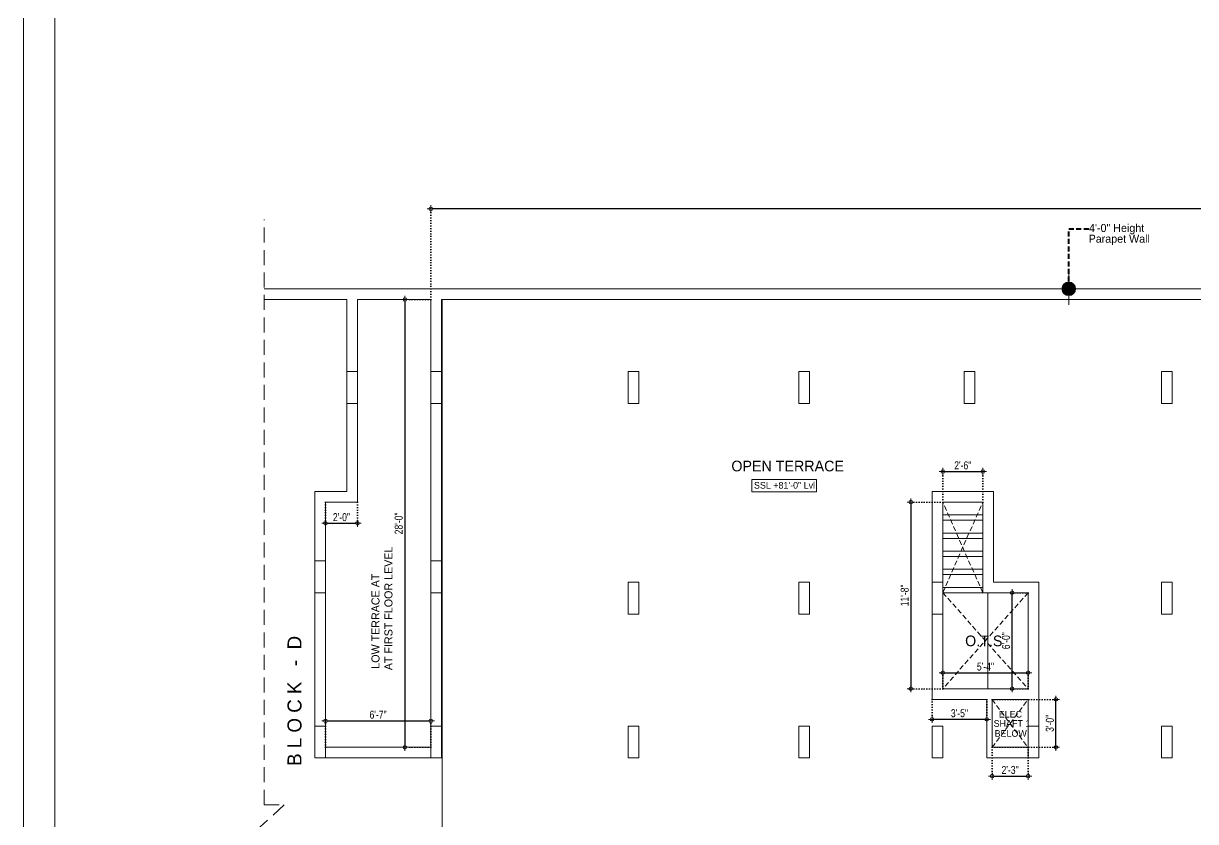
# Model space of a CAD drawing. Header units: inches. Extents: x 13 to 21264, y -72369 to -55.
# Drawn here: x 8961 to 9840, y -71737 to -71139 of the extents above; entities that cross this region are included whole.
import ezdxf

# ---------------------------------------------------------------- set-up
doc = ezdxf.new("R2010")
doc.units = ezdxf.units.IN
doc.header["$LTSCALE"] = 15
doc.header["$MEASUREMENT"] = 0
doc.header["$PDMODE"] = 34
doc.linetypes.add('DOT2', pattern=[0.125, 0, -0.125])
doc.linetypes.add('HIDDEN', pattern=[0.375, 0.25, -0.125])
doc.layers.get('0').update_dxf_attribs({"linetype": 'CONTINUOUS', "lineweight": 13})
doc.layers.get('DEFPOINTS').update_dxf_attribs({"linetype": 'CONTINUOUS', "lineweight": 13})
doc.layers.add('1', color=8, linetype='CONTINUOUS')
for name, color, linetype, lineweight in [('1P', 252, 'CONTINUOUS', 13), ('A-Wall', 7, 'CONTINUOUS', 40), ('INNER DIM', 30, 'CONTINUOUS', 13), ('parapet wall', 4, 'CONTINUOUS', 13), ('TEXT', 4, 'CONTINUOUS', 13), ('TYPICAL COL ELEVATION', 8, 'CONTINUOUS', 40)]:
    doc.layers.add(name, color=color, linetype=linetype, lineweight=lineweight)
doc.layers.add('LEVLE TEXT', color=7, linetype='CONTINUOUS', true_color=0x0066cc)
doc.layers.add('SHAFT TEXT', color=7, linetype='CONTINUOUS', lineweight=13, true_color=0xcc6600)
doc.styles.add('rob', font='')
doc.styles.add('RS', font='', dxfattribs={"width": 0.8})
doc.styles.get('rob').set_extended_font_data('Century Gothic')
doc.styles.get('RS').set_extended_font_data('Century Gothic')
doc.dimstyles.new('SECTION DIM', dxfattribs={"dimscale": 0.6, "dimtxt": 9, "dimasz": 2, "dimexe": 0, "dimexo": 0, "dimgap": 1, "dimtad": 1, "dimzin": 3, "dimdsep": 46, "dimlunit": 4, "dimtxsty": 'RS', "dimblk1": 'CUT', "dimblk2": 'CUT', "dimsah": 1, "dimcen": 0, "dimclrd": 251, "dimclre": 21, "dimclrt": 4, "dimadec": 0, "dimazin": 0, "dimtfac": 1, "dimtix": 1, "dimtofl": 0, "dimtmove": 2, "dimatfit": 3, "dimfxl": 0, "dimtolj": 1, "dimtzin": 3, "dimarcsym": 0})
doc.dimstyles.new('WORKING DIM-altura', dxfattribs={"dimscale": 0, "dimtxt": 6, "dimasz": 1.5, "dimexe": 0, "dimexo": 0, "dimgap": 2, "dimtad": 1, "dimzin": 3, "dimdsep": 46, "dimlunit": 4, "dimtxsty": 'RS', "dimblk1": 'CUT-15', "dimblk2": 'CUT-15', "dimsah": 1, "dimcen": 0, "dimclrd": 49, "dimclre": 109, "dimclrt": 41, "dimadec": 0, "dimazin": 0, "dimtfac": 0.75, "dimtix": 1, "dimtofl": 0, "dimtmove": 2, "dimatfit": 2, "dimldrblk": 'CUT-15', "dimfxl": 1, "dimtolj": 1, "dimtzin": 3, "dimlwd": -1, "dimlwe": -1, "dimarcsym": 0})

# ---------------------------------------------------------------- blocks, each defined once
blk = doc.blocks.new('CUT')
at = {"layer": 'INNER DIM', "color": 8}
blk.add_line((-1.800000000000181, 0), (1.800000000000181, 0), dxfattribs=at)
at = {"layer": 'INNER DIM', "color": 9}
blk.add_line((0, 1.800000000000068), (0, -1.800000000000068), dxfattribs=at)
blk.add_circle((0, 0), 0.9000000000000001, dxfattribs=at)
blk = doc.blocks.new('*D629')
at = {"layer": 'DEFPOINTS', "color": 0, "transparency": 16777216}
for p in [(9266.50093399849, -71277.6310597914), (11397.48501984738, -71337.6342552449, 0.005447034780103846), (9266.50093399849, -71345.63105981218, 0.01089406956020769)]:
    blk.add_point(p, dxfattribs=at)
at = {"layer": 'INNER DIM', "color": 8, "linetype": 'DOT2', "lineweight": -2, "transparency": 16777216}
for p, q in [((9266.50093399849, -71345.63105981218), (9266.50093399849, -71277.6310597914)), ((11397.48501984738, -71337.6342552449), (11397.48501984738, -71277.6310597914))]:
    blk.add_line(p, q, dxfattribs=at)
at = {"layer": 'INNER DIM', "color": 251, "lineweight": -2, "transparency": 16777216}
blk.add_line((11395.98501984738, -71277.6310597914), (9268.00093399849, -71277.6310597914), dxfattribs=at)
at = {"layer": 'INNER DIM', "color": 251, "lineweight": -2, "transparency": 16777216, "xscale": 1.5, "yscale": 1.5, "zscale": 1.5, "rotation": 180}
blk.add_blockref('CUT', (9266.50093399849, -71277.6310597914), dxfattribs=at)
at = {"layer": 'INNER DIM', "color": 251, "lineweight": -2, "transparency": 16777216, "xscale": 1.5, "yscale": 1.5, "zscale": 1.5}
blk.add_blockref('CUT', (11397.48501984738, -71277.6310597914), dxfattribs=at)
at = {"layer": 'INNER DIM', "color": 7, "lineweight": 0, "transparency": 16777216, "insert": (10331.99297692293, -71272.46439312473), "char_height": 7, "attachment_point": 5, "style": 'RS'}
blk.add_mtext('\\A1;177\'-7"', dxfattribs=at)
blk = doc.blocks.new('CUT-15')
h = blk.add_hatch(color=256)
h.dxf.hatch_style = 1
edge = h.paths.add_edge_path()
edge.add_arc((1.364242052659392e-12, 3.637978807091713e-12), 0.6383706388041874, -180, 180)
for p, q in [((9.094947017729282e-13, -1.508565583750169), (1.364242052659392e-12, 1.508565583760173)), ((1.508565583756081, 3.637978807091713e-12), (-1.508565583754262, 3.637978807091713e-12))]:
    blk.add_line(p, q)
blk.add_circle((1.364242052659392e-12, 3.637978807091713e-12), 0.6383706388041874)
blk = doc.blocks.new('*D641')
at = {"layer": 'DEFPOINTS', "color": 0, "transparency": 16777216}
for p in [(9680.500338558777, -71474.69112571773), (9650.50093399849, -71497.63500038684, -0.00236901537200984), (9680.500338558777, -71497.63500038687, -0.00236901537200984)]:
    blk.add_point(p, dxfattribs=at)
at = {"layer": 'INNER DIM', "color": 21, "linetype": 'DOT2', "lineweight": -2, "transparency": 16777216}
for p, q in [((9650.50093399849, -71497.63500038684), (9650.50093399849, -71474.69112571773)), ((9680.500338558777, -71497.63500038687), (9680.500338558777, -71474.69112571773))]:
    blk.add_line(p, q, dxfattribs=at)
at = {"layer": 'INNER DIM', "color": 251, "lineweight": -2, "transparency": 16777216}
blk.add_line((9652.00093399849, -71474.69112571773), (9679.000338558777, -71474.69112571773), dxfattribs=at)
at = {"layer": 'INNER DIM', "color": 251, "lineweight": -2, "transparency": 16777216, "xscale": 1.5, "yscale": 1.5, "zscale": 1.5, "rotation": 180}
blk.add_blockref('CUT', (9650.50093399849, -71474.69112571773), dxfattribs=at)
at = {"layer": 'INNER DIM', "color": 251, "lineweight": -2, "transparency": 16777216, "xscale": 1.5, "yscale": 1.5, "zscale": 1.5}
blk.add_blockref('CUT', (9680.500338558777, -71474.69112571773), dxfattribs=at)
at = {"layer": 'INNER DIM', "color": 7, "lineweight": 0, "transparency": 16777216, "insert": (9665.500636278633, -71470.11969714629), "char_height": 6, "attachment_point": 5, "style": 'RS'}
blk.add_mtext('\\A1;2\'-6"', dxfattribs=at)
blk = doc.blocks.new('*D642')
at = {"layer": 'DEFPOINTS', "color": 0, "transparency": 16777216}
for p in [(9266.500158297986, -71661.7265551739), (9187.500286939583, -71681.63195630115, 0.005447034780103846), (9266.500158297986, -71681.63195630115, 0.01327914095694191)]:
    blk.add_point(p, dxfattribs=at)
at = {"layer": 'INNER DIM', "color": 21, "linetype": 'DOT2', "lineweight": -2, "transparency": 16777216}
for p, q in [((9187.500286939583, -71681.63195630115), (9187.500286939583, -71661.7265551739)), ((9266.500158297986, -71681.63195630115), (9266.500158297986, -71661.7265551739))]:
    blk.add_line(p, q, dxfattribs=at)
at = {"layer": 'INNER DIM', "color": 251, "lineweight": -2, "transparency": 16777216}
blk.add_line((9189.000286939583, -71661.7265551739), (9265.000158297986, -71661.7265551739), dxfattribs=at)
at = {"layer": 'INNER DIM', "color": 251, "lineweight": -2, "transparency": 16777216, "xscale": 1.5, "yscale": 1.5, "zscale": 1.5, "rotation": 180}
blk.add_blockref('CUT', (9187.500286939583, -71661.7265551739), dxfattribs=at)
at = {"layer": 'INNER DIM', "color": 251, "lineweight": -2, "transparency": 16777216, "xscale": 1.5, "yscale": 1.5, "zscale": 1.5}
blk.add_blockref('CUT', (9266.500158297986, -71661.7265551739), dxfattribs=at)
at = {"layer": 'INNER DIM', "color": 7, "lineweight": 0, "transparency": 16777216, "insert": (9227.000222618784, -71657.15512660246), "char_height": 6, "attachment_point": 5, "style": 'RS'}
blk.add_mtext('\\A1;6\'-7"', dxfattribs=at)
blk = doc.blocks.new('*D643')
at = {"layer": 'DEFPOINTS', "color": 0, "transparency": 16777216}
for p in [(9702.500338558755, -71565.63500038689), (9714.500338558733, -71565.63500038689, -0.00236901537200984), (9714.500338558733, -71637.63177947112, -0.00236901537200984)]:
    blk.add_point(p, dxfattribs=at)
at = {"layer": 'INNER DIM', "color": 21, "linetype": 'DOT2', "lineweight": -2, "transparency": 16777216}
for p, q in [((9714.500338558733, -71565.63500038689), (9702.500338558755, -71565.63500038689)), ((9714.500338558733, -71637.63177947112), (9702.500338558755, -71637.63177947112))]:
    blk.add_line(p, q, dxfattribs=at)
at = {"layer": 'INNER DIM', "color": 251, "lineweight": -2, "transparency": 16777216}
blk.add_line((9702.500338558755, -71636.13177947112), (9702.500338558755, -71567.13500038689), dxfattribs=at)
at = {"layer": 'INNER DIM', "color": 251, "lineweight": -2, "transparency": 16777216, "xscale": 1.5, "yscale": 1.5, "zscale": 1.5}
for p, rotation in [((9702.500338558755, -71565.63500038689), 90), ((9702.500338558755, -71637.63177947112), 270)]:
    blk.add_blockref('CUT', p, dxfattribs=dict(at, rotation=rotation))
at = {"layer": 'INNER DIM', "color": 7, "lineweight": 0, "transparency": 16777216, "insert": (9697.928909987304, -71601.63338992899), "char_height": 6, "attachment_point": 5, "rotation": 90, "style": 'RS'}
blk.add_mtext('\\A1;6\'-0"', dxfattribs=at)
blk = doc.blocks.new('*D644')
at = {"layer": 'DEFPOINTS', "color": 0, "transparency": 16777216}
for p in [(9687.500452277975, -71645.63207735957, -0.00236901537200984), (9735.385189408215, -71645.63207735957), (9687.500456584617, -71681.6321140707, -0.00236901537200984)]:
    blk.add_point(p, dxfattribs=at)
at = {"layer": 'INNER DIM', "color": 21, "linetype": 'DOT2', "lineweight": -2, "transparency": 16777216}
for p, q in [((9687.500452277975, -71645.63207735957), (9735.385189408215, -71645.63207735957)), ((9687.500456584617, -71681.6321140707), (9735.385189408215, -71681.6321140707))]:
    blk.add_line(p, q, dxfattribs=at)
at = {"layer": 'INNER DIM', "color": 251, "lineweight": -2, "transparency": 16777216}
blk.add_line((9735.385189408215, -71680.1321140707), (9735.385189408215, -71647.13207735957), dxfattribs=at)
at = {"layer": 'INNER DIM', "color": 251, "lineweight": -2, "transparency": 16777216, "xscale": 1.5, "yscale": 1.5, "zscale": 1.5}
for p, rotation in [((9735.385189408215, -71645.63207735957), 90), ((9735.385189408215, -71681.6321140707), 270)]:
    blk.add_blockref('CUT', p, dxfattribs=dict(at, rotation=rotation))
at = {"layer": 'INNER DIM', "color": 7, "lineweight": 0, "transparency": 16777216, "insert": (9730.813760836763, -71663.63209571512), "char_height": 6, "attachment_point": 5, "rotation": 90, "style": 'RS'}
blk.add_mtext('\\A1;3\'-0"', dxfattribs=at)
blk = doc.blocks.new('*D645')
at = {"layer": 'DEFPOINTS', "color": 0, "transparency": 16777216}
for p in [(9687.500456584614, -71681.63211407067, -0.00236901537200984), (9714.500600429008, -71681.63211407067, -0.00236901537200984), (9714.500600429008, -71703.21260901255)]:
    blk.add_point(p, dxfattribs=at)
at = {"layer": 'INNER DIM', "color": 21, "linetype": 'DOT2', "lineweight": -2, "transparency": 16777216}
for p, q in [((9687.500456584614, -71681.63211407067), (9687.500456584614, -71703.21260901255)), ((9714.500600429008, -71681.63211407067), (9714.500600429008, -71703.21260901255))]:
    blk.add_line(p, q, dxfattribs=at)
at = {"layer": 'INNER DIM', "color": 251, "lineweight": -2, "transparency": 16777216}
blk.add_line((9689.000456584614, -71703.21260901255), (9713.000600429008, -71703.21260901255), dxfattribs=at)
at = {"layer": 'INNER DIM', "color": 251, "lineweight": -2, "transparency": 16777216, "xscale": 1.5, "yscale": 1.5, "zscale": 1.5, "rotation": 180}
blk.add_blockref('CUT', (9687.500456584614, -71703.21260901255), dxfattribs=at)
at = {"layer": 'INNER DIM', "color": 251, "lineweight": -2, "transparency": 16777216, "xscale": 1.5, "yscale": 1.5, "zscale": 1.5}
blk.add_blockref('CUT', (9714.500600429008, -71703.21260901255), dxfattribs=at)
at = {"layer": 'INNER DIM', "color": 7, "lineweight": 0, "transparency": 16777216, "insert": (9701.000528506811, -71698.64118044112), "char_height": 6, "attachment_point": 5, "style": 'RS'}
blk.add_mtext('\\A1;2\'-3"', dxfattribs=at)
blk = doc.blocks.new('*D646')
at = {"layer": 'DEFPOINTS', "color": 0, "transparency": 16777216}
for p in [(9714.50033855873, -71625.63424938013), (9650.500901496533, -71637.63208178576, -0.00236901537200984), (9714.50033855873, -71637.63424938013, -0.00236901537200984)]:
    blk.add_point(p, dxfattribs=at)
at = {"layer": 'INNER DIM', "color": 21, "linetype": 'DOT2', "lineweight": -2, "transparency": 16777216}
for p, q in [((9650.500901496533, -71637.63208178576), (9650.500901496533, -71625.63424938013)), ((9714.50033855873, -71637.63424938013), (9714.50033855873, -71625.63424938013))]:
    blk.add_line(p, q, dxfattribs=at)
at = {"layer": 'INNER DIM', "color": 251, "lineweight": -2, "transparency": 16777216}
blk.add_line((9652.000901496533, -71625.63424938013), (9713.00033855873, -71625.63424938013), dxfattribs=at)
at = {"layer": 'INNER DIM', "color": 251, "lineweight": -2, "transparency": 16777216, "xscale": 1.5, "yscale": 1.5, "zscale": 1.5, "rotation": 180}
blk.add_blockref('CUT', (9650.500901496533, -71625.63424938013), dxfattribs=at)
at = {"layer": 'INNER DIM', "color": 251, "lineweight": -2, "transparency": 16777216, "xscale": 1.5, "yscale": 1.5, "zscale": 1.5}
blk.add_blockref('CUT', (9714.50033855873, -71625.63424938013), dxfattribs=at)
at = {"layer": 'INNER DIM', "color": 7, "lineweight": 0, "transparency": 16777216, "insert": (9682.500620027631, -71621.0628208087), "char_height": 6, "attachment_point": 5, "style": 'RS'}
blk.add_mtext('\\A1;5\'-4"', dxfattribs=at)
blk = doc.blocks.new('*D647')
at = {"layer": 'DEFPOINTS', "color": 0, "transparency": 16777216}
for p in [(9650.500933998494, -71497.63500038687), (9626.500933998515, -71637.63208178579), (9650.500901496536, -71637.63208178579)]:
    blk.add_point(p, dxfattribs=at)
at = {"layer": 'INNER DIM', "color": 21, "linetype": 'DOT2', "lineweight": -2, "transparency": 16777216}
for p, q in [((9650.500933998494, -71497.63500038687), (9626.500933998515, -71497.63500038687)), ((9650.500901496536, -71637.63208178579), (9626.500933998515, -71637.63208178579))]:
    blk.add_line(p, q, dxfattribs=at)
at = {"layer": 'INNER DIM', "color": 251, "lineweight": -2, "transparency": 16777216}
blk.add_line((9626.500933998515, -71499.13500038687), (9626.500933998515, -71636.13208178579), dxfattribs=at)
at = {"layer": 'INNER DIM', "color": 251, "lineweight": -2, "transparency": 16777216, "xscale": 1.5, "yscale": 1.5, "zscale": 1.5}
for p, rotation in [((9626.500933998515, -71497.63500038687), 90), ((9626.500933998515, -71637.63208178579), 270)]:
    blk.add_blockref('CUT', p, dxfattribs=dict(at, rotation=rotation))
at = {"layer": 'INNER DIM', "color": 7, "lineweight": 0, "transparency": 16777216, "insert": (9621.929505427064, -71567.63354108631), "char_height": 6, "attachment_point": 5, "rotation": 90, "style": 'RS'}
blk.add_mtext('\\A1;11\'-8"', dxfattribs=at)
blk = doc.blocks.new('*D648')
at = {"layer": 'DEFPOINTS', "color": 0, "transparency": 16777216}
for p in [(9642.500899639239, -71645.6320827428, -0.00236901537200984), (9683.50480716999, -71645.63218711643, -0.009496331615725506), (9642.500899639239, -71660.63218711643)]:
    blk.add_point(p, dxfattribs=at)
at = {"layer": 'INNER DIM', "color": 21, "linetype": 'DOT2', "lineweight": -2, "transparency": 16777216}
for p, q in [((9642.500899639239, -71645.6320827428), (9642.500899639239, -71660.63218711643)), ((9683.50480716999, -71645.63218711643), (9683.50480716999, -71660.63218711643))]:
    blk.add_line(p, q, dxfattribs=at)
at = {"layer": 'INNER DIM', "color": 251, "lineweight": -2, "transparency": 16777216}
blk.add_line((9682.00480716999, -71660.63218711643), (9644.000899639239, -71660.63218711643), dxfattribs=at)
at = {"layer": 'INNER DIM', "color": 251, "lineweight": -2, "transparency": 16777216, "xscale": 1.5, "yscale": 1.5, "zscale": 1.5, "rotation": 180}
blk.add_blockref('CUT', (9642.500899639239, -71660.63218711643), dxfattribs=at)
at = {"layer": 'INNER DIM', "color": 251, "lineweight": -2, "transparency": 16777216, "xscale": 1.5, "yscale": 1.5, "zscale": 1.5}
blk.add_blockref('CUT', (9683.50480716999, -71660.63218711643), dxfattribs=at)
at = {"layer": 'INNER DIM', "color": 7, "lineweight": 0, "transparency": 16777216, "insert": (9663.002853404614, -71656.06075854499), "char_height": 6, "attachment_point": 5, "style": 'RS'}
blk.add_mtext('\\A1;3\'-5"', dxfattribs=at)
blk = doc.blocks.new('*D652')
at = {"layer": 'DEFPOINTS', "color": 0, "transparency": 16777216}
for p in [(9187.50028693947, -71497.64758626699, 0.005447034780103846), (9211.50028689293, -71497.64758549037, 0.005447034780103846), (9211.50028689293, -71513.54806500336)]:
    blk.add_point(p, dxfattribs=at)
at = {"layer": 'INNER DIM', "color": 21, "linetype": 'DOT2', "lineweight": -2, "transparency": 16777216}
for p, q in [((9187.50028693947, -71497.64758626699), (9187.50028693947, -71513.54806500336)), ((9211.50028689293, -71497.64758549037), (9211.50028689293, -71513.54806500336))]:
    blk.add_line(p, q, dxfattribs=at)
at = {"layer": 'INNER DIM', "color": 251, "lineweight": -2, "transparency": 16777216}
blk.add_line((9189.00028693947, -71513.54806500336), (9210.00028689293, -71513.54806500336), dxfattribs=at)
at = {"layer": 'INNER DIM', "color": 251, "lineweight": -2, "transparency": 16777216, "xscale": 1.5, "yscale": 1.5, "zscale": 1.5, "rotation": 180}
blk.add_blockref('CUT', (9187.50028693947, -71513.54806500336), dxfattribs=at)
at = {"layer": 'INNER DIM', "color": 251, "lineweight": -2, "transparency": 16777216, "xscale": 1.5, "yscale": 1.5, "zscale": 1.5}
blk.add_blockref('CUT', (9211.50028689293, -71513.54806500336), dxfattribs=at)
at = {"layer": 'INNER DIM', "color": 7, "lineweight": 0, "transparency": 16777216, "insert": (9199.5002869162, -71508.97663643192), "char_height": 6, "attachment_point": 5, "style": 'RS'}
blk.add_mtext('\\A1;2\'-0"', dxfattribs=at)
blk = doc.blocks.new('*D653')
at = {"layer": 'DEFPOINTS', "color": 0, "transparency": 16777216}
for p in [(9266.50252208632, -71345.6310597907, 0.005447034780103846), (9247.050427660473, -71681.63195630118), (9266.50015829799, -71681.63195630118)]:
    blk.add_point(p, dxfattribs=at)
at = {"layer": 'INNER DIM', "color": 21, "linetype": 'DOT2', "lineweight": -2, "transparency": 16777216}
for p, q in [((9266.50252208632, -71345.6310597907), (9247.050427660473, -71345.6310597907)), ((9266.50015829799, -71681.63195630118), (9247.050427660473, -71681.63195630118))]:
    blk.add_line(p, q, dxfattribs=at)
at = {"layer": 'INNER DIM', "color": 251, "lineweight": -2, "transparency": 16777216}
blk.add_line((9247.050427660473, -71347.1310597907), (9247.050427660473, -71680.13195630118), dxfattribs=at)
at = {"layer": 'INNER DIM', "color": 251, "lineweight": -2, "transparency": 16777216, "xscale": 1.5, "yscale": 1.5, "zscale": 1.5}
for p, rotation in [((9247.050427660473, -71345.6310597907), 90), ((9247.050427660473, -71681.63195630118), 270)]:
    blk.add_blockref('CUT', p, dxfattribs=dict(at, rotation=rotation))
at = {"layer": 'INNER DIM', "color": 7, "lineweight": 0, "transparency": 16777216, "insert": (9242.478999089022, -71513.63150804592), "char_height": 6, "attachment_point": 5, "rotation": 90, "style": 'RS'}
blk.add_mtext('\\A1;28\'-0"', dxfattribs=at)

msp = doc.modelspace()

# ---------------------------------------------------------------- linework, layer by layer
at = {"color": 7, "lineweight": 0, "ltscale": 3}
for points in [[(8961.037912850314, -70195.49891069854), (12726.70783150381, -70195.49891069854), (12726.70783150381, -72368.9680876816), (8961.037912850314, -72368.9680876816)], [(8984.698860173217, -70219.15985802145), (12703.04688418091, -70219.15985802145), (12703.04688418091, -72345.3071403587), (8984.698860173217, -72345.3071403587)]]:
    msp.add_lwpolyline(points, close=True, dxfattribs=at)
at = {"color": 1, "lineweight": 0, "ltscale": 3}
msp.add_lwpolyline([(9275.077665973604, -72094.49064910083), (9275.077665973604, -71345.76018427336), (11396.38218137194, -71345.76018427336), (11396.38218137194, -71008.65936033236), (11139.09933419268, -71008.65936033236), (11139.09933419268, -70939.71734815877), (10986.58373621351, -70939.71734815877), (10986.58373621351, -70580.33614024105), (11804.83377605355, -70580.33614024105), (11804.83377605355, -70936.99183914167), (11605.28782144038, -70936.99183914167), (11605.28782144038, -71006.06112944563), (11605.28782144038, -71340.9741458117), (11635.11306137516, -71340.9741458117), (11635.11306137516, -71313.44380219276), (11820.52028391238, -71313.44380219276), (11820.52028391238, -72103.23270074031), (9274.7270729743, -72103.23270074031), (9274.7270729743, -72093.12220977899), (9274.7270729743, -72090.4180041876), (9275.097261804334, -72090.4180041876)], dxfattribs=at)
at = {"layer": '1', "linetype": 'HIDDEN', "lineweight": 0, "ltscale": 3, "elevation": -0.01684233136631745}
for points in [[(9141.588935808752, -71724.76137993662), (9141.588935808752, -71285.71287082076)], [(9141.588935808752, -71724.76137993662), (9156.493418248087, -71724.76137993662), (9127.426742109128, -71751.74727020209), (9141.588935808752, -71751.74727020209)]]:
    msp.add_lwpolyline(points, dxfattribs=at)
at = {"layer": '1', "linetype": 'HIDDEN', "lineweight": 0, "elevation": -0.02465838151843114}
for points in [[(9650.495143192333, -71565.63337735659), (9680.500845062696, -71497.63500038692)], [(9680.507142372764, -71565.63337735659), (9650.501440502398, -71497.63500038692)], [(9714.500845062637, -71565.63500038693), (9650.50140800044, -71637.63208178584)], [(9650.501424719085, -71565.61914227466), (9714.501106932916, -71637.63207412961)], [(9687.500963088522, -71681.63211407074), (9714.501106932916, -71645.63207412961)], [(9687.500963088522, -71645.63207735961), (9714.501106932916, -71681.63211407074)]]:
    msp.add_lwpolyline(points, dxfattribs=at)
at = {"layer": '1', "lineweight": 0, "ltscale": 3, "elevation": -0.02465838204132384}
msp.add_lwpolyline([(9684.344665784833, -71565.63499293293), (9684.344666355857, -71637.6320805918)], dxfattribs=at)
at = {"layer": '1P', "color": 250, "lineweight": 0, "ltscale": 3}
for p, q in [((9650.501440499225, -71507.23337820095, -0.02702348791941494), (9680.498027669444, -71507.23337820098, -0.0270234879193828)), ((9650.501440499225, -71511.23337820095, -0.02702348791941494), (9680.498027669444, -71511.23337820098, -0.0270234879193828)), ((9650.501439862368, -71520.8333782009, -0.02702348791941494), (9680.498027669444, -71520.83337820093, -0.0270234879193828)), ((9650.50143999786, -71524.83337820091, -0.02702348791941494), (9680.498027669444, -71524.83337820093, -0.0270234879193828)), ((9650.501439862368, -71534.43337820085, -0.02702348791941494), (9680.498027669444, -71534.43337820088, -0.0270234879193828)), ((9650.50143999786, -71538.43337820086, -0.02702348791941494), (9680.498027669444, -71538.43337820088, -0.0270234879193828)), ((9650.501421770907, -71548.0333782008, -0.02702348791941494), (9680.498027669444, -71548.03337820082, -0.0270234879193828)), ((9650.501426025898, -71552.0333782008, -0.02702348791941494), (9680.498027669444, -71552.03337820082, -0.0270234879193828)), ((9650.50117130264, -71561.63418043905, -0.009022992183563942), (9680.498027669444, -71561.63337820077, -0.0270234879193828)), ((9650.501440495835, -71565.63615625816, -0.02465893906343214), (9680.498027669444, -71565.63337820077, -0.0270234879193828))]:
    msp.add_line(p, q, dxfattribs=at)
at = {"layer": 'LEVLE TEXT', "lineweight": 0, "elevation": -0.0222893661464213}
msp.add_lwpolyline([(9507.319469936901, -71480.59761394077), (9555.793097387712, -71480.59761394077), (9555.793097387712, -71489.99622880023), (9507.319469936901, -71489.99622880023)], close=True, dxfattribs=at)
at = {"layer": 'parapet wall', "lineweight": 0, "ltscale": 3}
for points, elevation in [([(11397.48552635129, -71265.63410388694), (11397.48552635129, -71337.63425524498), (11282.50076582147, -71337.63425524498), (9141.588935808752, -71337.63425558973)], -0.01684233136631745), ([(11346.50074375126, -71345.63844253011), (11282.50076582147, -71345.63425524498), (10141.50087823295, -71345.63425558733), (10141.50091790658, -71489.63499818285), (10141.50068228124, -71689.63625408518), (10046.49817680313, -71689.63625408518), (10046.49817680313, -71489.63498531253), (10070.49846130564, -71489.63503053623), (10070.4987340149, -71345.63500038693), (9274.501440502398, -71345.63500038692), (9274.501440502398, -71689.63195630122), (9179.500793443494, -71689.63195630122), (9179.500793443374, -71489.64758652593), (9203.500793396837, -71489.64758574932), (9203.500793396837, -71345.63180458867), (9141.588935808752, -71345.63180458867)], -0.01684233136631745), ([(9266.501440502398, -71345.63105981225), (9266.501440502398, -71681.63195630122), (9187.50079344349, -71681.63195630122), (9187.500793443378, -71497.64758626706), (9211.500793396837, -71497.64758549044), (9211.500793396837, -71345.63180458941), (9266.503028590225, -71345.63105979074)], -0.01684233136631745), ([(9683.505313673897, -71645.6321871165), (9642.501406143147, -71645.63208274287), (9642.501442359691, -71489.63500038692), (9688.50010421931, -71489.63500038696), (9688.506401564748, -71557.63375927233), (9722.500845062637, -71557.63538233805), (9722.500845062637, -71637.56734503376)], -0.02465838151843114), ([(9714.501106932916, -71637.63207412961), (9650.50140800044, -71637.63208178584), (9650.501440502398, -71497.63500038692), (9680.500845062696, -71497.63500038694), (9680.507142372764, -71565.63337735659), (9714.500845062637, -71565.63500038693), (9714.500845062637, -71637.63424938021)], -0.02465838151843114), ([(9683.505313673897, -71645.6321871165), (9683.505313673897, -71689.6322228706), (9722.501106932916, -71689.63211407074), (9722.501106932916, -71637.63207412961)], -0.02465838151843114), ([(9714.314300375176, -71645.63207415196), (9687.500963088522, -71645.63207735961)], -0.02465838151843114)]:
    msp.add_lwpolyline(points, dxfattribs=dict(at, elevation=elevation))
at = {"layer": 'parapet wall', "lineweight": 0, "ltscale": 3, "elevation": -0.02465838151843114}
msp.add_lwpolyline([(9687.500963088522, -71681.63211407074), (9714.501106932916, -71681.63211407074), (9714.501106932916, -71645.63207412961), (9687.500963088522, -71645.63207412961)], close=True, dxfattribs=at)
at = {"layer": 'TYPICAL COL ELEVATION', "lineweight": 0, "ltscale": 3}
for points, elevation in [([(9203.498619711383, -71423.63409331285), (9211.498619725353, -71423.63409331285), (9211.498619725353, -71399.63409331751), (9203.498619711383, -71399.63409331751)], -0.00704315768849987), ([(9266.500664801893, -71423.63414814897), (9274.500664801897, -71423.63414814897), (9274.500664801897, -71399.63414814897), (9266.500664801893, -71399.63414814897)], -0.009010225189479387), ([(9414.500664801893, -71399.63414814897), (9422.500664801893, -71399.63414814897), (9422.500664801893, -71423.63414814897), (9414.500664801893, -71423.63414814897)], -0.009006546987580731), ([(9542.500664801904, -71399.63414814897), (9550.500664801904, -71399.63414814897), (9550.500664801904, -71423.63414814897), (9542.500664801904, -71423.63414814897)], -0.009010225189180262), ([(9666.50066481587, -71399.63414814897), (9674.50066481587, -71399.63414814897), (9674.50066481587, -71423.63414814897), (9666.50066481587, -71423.63414814897)], -0.009006546987580449), ([(9814.505495959482, -71399.63414814897), (9822.505495959482, -71399.63414814897), (9822.505495959482, -71423.63414814897), (9814.505495959482, -71423.63414814897)], -0.01265595616462896), ([(9179.49861971831, -71565.64812515385), (9187.49861973228, -71565.64812515385), (9187.49861973228, -71541.6481251585), (9179.49861971831, -71541.6481251585)], -0.01069151325472784), ([(9266.500664813517, -71565.63414814053), (9274.500664827487, -71565.63414814053), (9274.500664827487, -71541.63414814518), (9266.500664813517, -71541.63414814518)], -0.009010225773338402), ([(9414.500664813546, -71557.63421175766), (9422.500664813546, -71557.63421175766), (9422.500664813546, -71581.63421175766), (9414.500664813546, -71581.63421175766)], -0.009010225773338402), ([(9542.500664803061, -71557.63418044124), (9550.500664803061, -71557.63418044124), (9550.500664803061, -71581.63418044124), (9542.500664803061, -71581.63418044124)], -0.009010225773338402), ([(9642.500664799576, -71557.63418044354), (9650.500664799576, -71557.63418044354), (9650.500664799576, -71581.63418044354), (9642.500664799576, -71581.63418044354)], -0.009010225773338402), ([(9814.505470703833, -71557.6341481489), (9822.505470703833, -71557.6341481489), (9822.505470703833, -71581.6341481489), (9814.505470703833, -71581.6341481489)], -0.005383444091723821), ([(9179.49861972994, -71689.63418042954), (9187.498619729944, -71689.63418042954), (9187.498619729944, -71665.63418042954), (9179.49861972994, -71665.63418042954)], -0.01265390751680011), ([(9266.500664801893, -71689.63418044124), (9274.500664801897, -71689.63418044124), (9274.500664801897, -71665.63418044124), (9266.500664801893, -71665.63418044124)], -0.009010225189479387), ([(9414.500664801893, -71665.63418044124), (9422.500664801893, -71665.63418044124), (9422.500664801893, -71689.63418044124), (9414.500664801893, -71689.63418044124)], -0.00901022518933409), ([(9542.500664810541, -71665.63418044757), (9550.500664810541, -71665.63418044757), (9550.500664810541, -71689.63418044757), (9542.500664810541, -71689.63418044757)], -0.009014962094512769), ([(9642.500266668503, -71665.63414531431), (9650.500266668503, -71665.63414531431), (9650.500266668503, -71689.63414531431), (9642.500266668503, -71689.63414531431)], -0.009010225773338402), ([(9714.501106932916, -71665.63211406609), (9722.501106932916, -71665.63211406609), (9722.501106932916, -71689.63211406609), (9714.501106932916, -71689.63211406609)], -0.02465838151843114), ([(9814.505495959482, -71665.63414814662), (9822.505495959482, -71665.63414814662), (9822.505495959482, -71689.63414814662), (9814.505495959482, -71689.63414814662)], -0.01265595616462893)]:
    msp.add_lwpolyline(points, close=True, dxfattribs=dict(at, elevation=elevation))

# ---------------------------------------------------------------- texts
at = {"layer": 'LEVLE TEXT', "lineweight": 0, "style": 'rob'}
msp.add_text('SSL +81\'-0" Lvl. ', height=5, dxfattribs=at).set_placement((9508.910180513678, -71487.537226792, -0.0222893661464213))
at = {"layer": 'SHAFT TEXT', "lineweight": 0, "style": 'rob'}
for s, p in [('ELEC', (9692.509368122162, -71659.26282767818, -0.009023664672443175)), ('SHAFT 1 ', (9688.657633546129, -71666.23483228259, -0.001203596117279594)), ('BELOW', (9689.392854431237, -71673.71372322817, -0.001203596117279594))]:
    msp.add_text(s, height=5, dxfattribs=at).set_placement(p)
at = {"layer": 'TEXT', "lineweight": 0, "style": 'rob'}
for s, p in [('4\'-0" Height ', (9760.182942383635, -71294.97835626671, -0.04671915391070854)), ('Parapet Wall', (9759.901876197015, -71303.03678300243, -0.04671915391070854))]:
    msp.add_text(s, height=6, dxfattribs=at).set_placement(p)
for s, height, rotation, p in [('OPEN TERRACE', 8, 359.9999005241144, (9491.97077209812, -71474.58236262716, -0.0311830867583026)), ('AT FIRST FLOOR LEVEL', 6, 90, (9237.776256574256, -71623.76941328794, -0.00902362184492662)), ('LOW TERRACE AT ', 6, 90, (9228.064723359643, -71622.65604105957, -0.00902362184492662)), ('O.T.S', 8, 359.9999005241144, (9667.273422278126, -71605.76507196059, -0.03591638008512736))]:
    msp.add_text(s, height=height, rotation=rotation, dxfattribs=at).set_placement(p)
at = {"layer": 'TEXT', "color": 1, "lineweight": 0, "true_color": 0xfa0000, "style": 'rob'}
msp.add_text('B L O C K   -  D', height=10.5, rotation=90, dxfattribs=at).set_placement((9169.55736446055, -71695.53317247423, 0.01433919320770601))

# ---------------------------------------------------------------- dimensions: what is measured, and where the dimension line sits
at = {"layer": 'INNER DIM', "lineweight": 0}
for base, p1, p2, override, picture, middle in [((9266.50093399849, -71277.6310597914, -0.01446118547180999), (11397.48501984738, -71337.6342552449, -0.009014150691706146), (9266.50093399849, -71345.63105981218, -0.0035671159116023), {"dimscale": 1, "dimtxt": 7, "dimasz": 1.5, "dimclre": 8, "dimclrt": 7, "dimfxl": 2}, '*D629', (10331.99297692293, -71272.46439312473, -0.01446118547180999)), ((9680.500338558777, -71474.69112571773, -0.009014150691706146), (9650.50093399849, -71497.63500038684, -0.01138316606371599), (9680.500338558777, -71497.63500038687, -0.01138316606371599), {"dimscale": 1, "dimtxt": 6, "dimasz": 1.5, "dimclrt": 7, "dimfxl": 2}, '*D641', (9665.500636278633, -71470.11969714629, -0.009014150691706146)), ((9211.50028689293, -71513.54806500336, -0.009014150691706146), (9187.50028693947, -71497.64758626699, -0.0035671159116023), (9211.50028689293, -71497.64758549037, -0.0035671159116023), {"dimscale": 1, "dimtxt": 6, "dimasz": 1.5, "dimclrt": 7, "dimfxl": 2}, '*D652', (9199.5002869162, -71508.97663643192, -0.009014150691706146)), ((9714.50033855873, -71625.63424938013, -0.009014150691706146), (9650.500901496533, -71637.63208178576, -0.01138316606371599), (9714.50033855873, -71637.63424938013, -0.01138316606371599), {"dimscale": 1, "dimtxt": 6, "dimasz": 1.5, "dimclrt": 7, "dimfxl": 2}, '*D646', (9682.500620027631, -71621.0628208087, -0.009014150691706146)), ((9642.500899639239, -71660.63218711643, -0.009014150691706146), (9683.50480716999, -71645.63218711643, -0.01851048230743165), (9642.500899639239, -71645.6320827428, -0.01138316606371599), {"dimscale": 1, "dimtxt": 6, "dimasz": 1.5, "dimclrt": 7, "dimfxl": 2}, '*D648', (9663.002853404614, -71656.06075854499, -0.009014150691706146)), ((9266.500158297986, -71661.7265551739, -0.009014150691706146), (9187.500286939583, -71681.63195630115, -0.0035671159116023), (9266.500158297986, -71681.63195630115, 0.004264990265235767), {"dimscale": 1, "dimtxt": 6, "dimasz": 1.5, "dimclrt": 7, "dimfxl": 2}, '*D642', (9227.000222618784, -71657.15512660246, -0.009014150691706146)), ((9714.500600429008, -71703.21260901255, -0.009014150691706146), (9687.500456584614, -71681.63211407067, -0.01138316606371599), (9714.500600429008, -71681.63211407067, -0.01138316606371599), {"dimscale": 1, "dimtxt": 6, "dimasz": 1.5, "dimclrt": 7, "dimfxl": 2}, '*D645', (9701.000528506811, -71698.64118044112, -0.009014150691706146))]:
    dim = msp.add_linear_dim(base=base, p1=p1, p2=p2, dimstyle='SECTION DIM', override=override, dxfattribs=at)
    dim.commit()
    dim.dimension.update_dxf_attribs({"geometry": picture, "text_midpoint": middle})
for base, p1, p2, picture, middle in [((9247.050427660473, -71681.63195630118, -0.009014150691706146), (9266.502522086317, -71345.63105979067, -0.0035671159116023), (9266.500158297986, -71681.63195630115, -0.009014150691706146), '*D653', (9242.478999089022, -71513.63150804592, -0.009014150691706146)), ((9626.500933998515, -71637.63208178579, -0.009014150691706146), (9650.50093399849, -71497.63500038684, -0.009014150691706146), (9650.500901496533, -71637.63208178576, -0.009014150691706146), '*D647', (9621.929505427064, -71567.63354108631, -0.009014150691706146)), ((9702.500338558755, -71565.63500038689, -0.009014150691706146), (9714.50033855873, -71637.63177947109, -0.01138316606371599), (9714.50033855873, -71565.63500038686, -0.01138316606371599), '*D643', (9697.928909987304, -71601.63338992899, -0.009014150691706146)), ((9735.385189408215, -71645.63207735957, -0.009014150691706146), (9687.500456584614, -71681.63211407067, -0.01138316606371599), (9687.50045227797, -71645.63207735954, -0.01138316606371599), '*D644', (9730.813760836763, -71663.63209571512, -0.009014150691706146))]:
    dim = msp.add_linear_dim(base=base, p1=p1, p2=p2, angle=90, dimstyle='SECTION DIM', override={"dimscale": 1, "dimtxt": 6, "dimasz": 1.5, "dimclrt": 7, "dimfxl": 2}, dxfattribs=at)
    dim.commit()
    dim.dimension.update_dxf_attribs({"geometry": picture, "text_midpoint": middle})

# ---------------------------------------------------------------- leaders
at = {"layer": 'A-Wall', "color": 1, "linetype": 'HIDDEN', "lineweight": 0}
msp.add_leader([(9745.003022762205, -71337.63500038693, -0.01684233136631745), (9745.003022762205, -71292.64567039517, -0.01684233136631745), (9760.300489679306, -71292.64567039517, -0.01684233136631745)], dimstyle='WORKING DIM-altura', override={"dimscale": 1, "dimasz": 8, "dimtad": 0, "dimfxl": 0, "dimfxlon": 1, "dimarcsym": 2}, dxfattribs=at)

doc.saveas('drawing.dxf')
